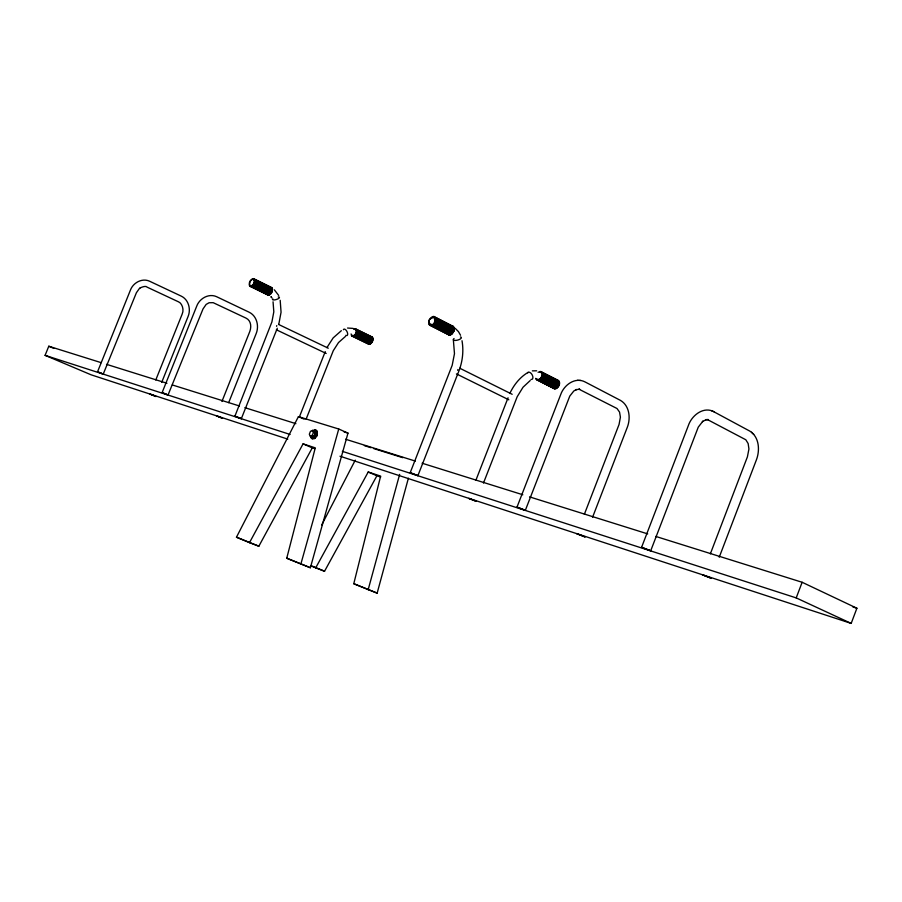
<?xml version="1.0" encoding="UTF-8"?>
<svg xmlns="http://www.w3.org/2000/svg" width="902" height="902" viewBox="0 0 902 902"><rect width="100%" height="100%" fill="white"/><g stroke="black" fill="none" stroke-linecap="round" stroke-linejoin="round"><path stroke-width="1.35" d="M552.723 387.048C555.44 392.404 562.307 383.778 558.439 380.599L540.715 371.523L538.077 372.289M535.72 378.355C538.652 384.128 546.014 373.778 540.715 371.523M454.236 330.087L453.356 326.468L433.896 316.489C430.062 316.455 427.108 322.217 429.634 325.194L449.128 335.093L451.755 334.247L453.886 331.271L454.236 330.087L435.463 320.447L435.486 318.248L433.896 316.489M351.081 333.92L351.814 336.029L368.704 344.271C371.883 344.282 374.206 339.513 372.244 337.021L355.377 328.723L353.99 328.959M352.378 336.299C355.636 336.401 358.387 330.617 355.377 328.723M272.009 290.816L271.897 288.561M249.831 286.238L268.176 295.191C271.355 294.977 273.644 290.23 271.852 287.614L253.518 278.594C250.35 278.865 248.073 283.589 249.831 286.238L250.373 286.498C253.541 286.238 255.83 281.503 254.06 278.853L253.518 278.594M408.403 478.195L377.149 593.133L353.776 583.718L380.644 476.121L368.219 472.005L315.7 567.865L310.852 565.847M286.746 558.225L315.272 447.854L303.072 443.863L249.493 542.643L236.471 537.197L298.427 416.623L338.746 429.014L347.98 433.118L310.367 567.741L286.746 558.225L310.367 567.741M368.163 589.716L399.642 474.373M300.84 564.122L338.746 429.014M278.808 324.179L281.063 312.227L280.184 300.287M453.469 331.181L453.774 330.166M429.634 325.194C432.532 326.513 434.933 322.916 435.463 320.447M339.975 456.209L851.184 623.406L856.9 608.23L802.137 582.275L655.754 536.419M851.184 623.406L796.207 597.902L802.137 582.275M719.232 557.222L756.361 459.975C760.059 450.402 759.36 437.075 749.844 431.133L713.144 411.38M710.348 553.851L747.408 456.852L748.931 448.97L748.141 443.525L745.819 439.77L707.382 419.531L708.307 419.577L705.635 419.768L706.469 419.509L702.376 421.64L702.895 421.178L698.261 427.165L650.703 550.795L641.593 547.288L688.373 425.53C691.676 415.506 703.425 406.035 713.989 411.74M584.372 514.264L619.054 424.481L620.407 417.164L619.539 412.079L617.002 408.505L578.892 389.157L579.682 389.19L575.758 389.743L576.423 389.495L573.819 391.006L569.793 396.068L525.347 510.329L517.004 507.104L560.706 394.557C563.964 385.053 575.149 376.653 585.105 381.963L620.576 400.454C629.607 405.787 630.825 418.348 627.273 427.368L592.535 517.353M475.94 480.135L508.051 397.782M483.472 483.055L517.196 396.722L523.036 387.229L530.229 380.52M462.016 340.73C463.775 350.844 462.625 361.398 458.915 370.947L417.908 475.636L410.884 473.043L410.207 472.671L452.184 365.31L454.473 353.685L453.368 339.828M312.904 436.185A2.311 1.353 -66.3 0 0 314.742 436.23L315.801 433.31L314.854 431.393L312.543 430.378L310.468 431.348L309.318 434.234L310.265 436.162L312.577 437.177L314.663 436.207A2.311 1.353 -66.3 0 0 315.835 433.467A2.311 1.353 -66.3 0 0 314.381 432.464M299.52 416.589L325.25 351.6M306.071 419.25L333.266 350.731L338.509 342.557L345.387 336.48M310.265 436.162L312.34 435.192L313.49 432.295L312.543 430.378M221.926 401.48L249.865 331.327C251.692 326.152 250.779 320.368 245.987 318.102L213.188 302.677L209.084 302.745L206.152 304.414L203.018 308.935L168.02 395.042L162.123 392.607L196.715 306.161C199.489 298.461 208.869 293.049 216.683 296.735L249.053 312.182C256.867 315.824 259.314 326.107 256.145 333.672L228.691 402.642M277.286 328.272L241.341 418.675L234.903 416.194L271.919 321.89L273.813 311.833L273.058 301.809M155.787 379.967L182.114 314.246C184.459 309.409 181.764 303.016 178.596 301.877L147.398 287.287C145.256 284.592 138.22 289.159 140.16 287.896M161.729 382.313L188.09 316.478C191.123 309.239 188.563 299.487 181.122 296.07L149.631 281.244C142.178 277.737 133.135 282.698 130.429 290.094L97.551 371.782L103.223 374.116L136.405 292.722L139.415 288.46M287.783 439.139L91.068 374.792L45.1 355.343L48.787 346.233L101.148 362.649M271.727 291.707L270.194 293.962L268.401 294.65L254.871 288.042M509.822 393.475C513.802 384.951 519.913 377.183 528.098 372.368M326.907 347.631L333.154 337.912L341.351 330.684M321.721 524.941L355.264 460.155M249.493 542.643L258.851 546.206L312.284 447.843L314.73 448.644M315.7 567.865L324.551 571.237L376.923 475.76L380.655 477M371.331 342.557L372.503 340.144L371.962 337.506L355.162 329.253L353.979 329.455M452.984 332.161L451.643 333.74M410.207 472.671L417.908 475.636M370.733 343.143L369.493 343.763M556.117 388.04L558.676 385.165L558.913 382.38M370.294 336.976L372.244 337.021M450.865 334.236L448.756 334.191M536.487 378.727C540.118 382.324 544.955 372.56 539.757 372.086M517.004 507.104L525.347 510.329M532.338 370.869L536.645 370.801M347.529 328.035L353.156 328.407M641.593 547.288L650.703 550.795M352.592 335.769C355.399 335.86 357.756 330.876 355.162 329.253M370.902 337.258L371.962 337.506M577.539 380.328L578.329 380.351M579.659 380.407L580.46 380.43M556.748 380.836L558.101 381.151M97.551 371.782L103.629 374.217M234.588 415.98L241.341 418.675M344.068 431.911L347.98 433.118M106.526 364.329L166.949 383.26M172.327 384.951L239.47 405.99M244.837 407.67L295.867 423.658M345.556 439.229L415.382 461.102M422.102 463.211L522.81 494.758M529.53 496.867L647.704 533.894M364.329 445.622L370.959 447.696M373.608 448.531L402.766 457.675M852.875 606.956L856.9 608.23M45.1 355.343L290.117 434.471M342.332 451.338L796.207 597.902M353.776 583.718L377.149 593.133M236.471 537.197L258.851 546.206M312.396 566.174L324.551 571.237M711.25 410.579L712.106 410.94M48.787 346.233L53.883 348.42M303.072 443.863L312.284 447.843M368.219 472.005L376.923 475.76M313.49 432.295L315.801 433.31M312.34 435.192L314.663 436.207M298.427 416.623L304.132 419.137M434.257 317.38C420.636 320.334 437.504 331.936 434.257 317.38L442.397 321.619M452.646 326.141L453.356 326.468M452.398 326.761L453.018 327.043M558.439 380.599L539.881 371.489M449.128 335.093L447.527 333.323M276.384 329.794L326.197 353.471M278.526 324.427L328.283 348.206M253.766 279.372L253.304 279.146C250.564 279.372 248.614 283.442 250.125 285.72L250.587 285.945C253.315 285.731 255.289 281.649 253.766 279.372L264.433 284.615M253.744 284.04L271.558 292.767M355.771 334.033L372.109 342.027M253.135 284.942L270.961 293.669M355.174 334.89L371.511 342.884M252.447 285.686L270.262 294.402M354.486 335.589L370.823 343.572M251.726 286.216L269.54 294.92M353.764 336.074L370.091 344.057M357.609 338.227L351.746 335.093M249.437 285.72L268.83 295.191M351.397 335.51L369.369 344.293M268.176 295.191L267.015 293.691M252.876 278.605L272.246 288.121M354.712 328.711L372.673 337.528M253.349 279.473L272.472 288.843M356.008 329.929L372.921 338.25M254.714 280.996L272.517 289.745M356.673 331.09L373 339.118M254.567 281.999L272.37 290.737M356.549 332.06L372.876 340.077M254.229 283.036L272.043 291.774M356.245 333.063L372.571 341.069M456.423 373.902L508.852 399.812M459.806 368.242L512.178 394.298M538.336 379.562L541.978 381.422M439.996 329.726L442.499 331M540.625 381.106L550.975 386.349M431.179 325.521L449.963 335.116M538.212 380.17L555.237 388.852M429.104 324.585L447.877 334.168M536.081 379.19L553.084 387.871M536.645 379.798L554.38 388.807M434.55 322.781L453.323 332.41M541.561 377.634L558.563 386.349M433.817 323.807L452.601 333.424M540.85 378.592L557.864 387.308M432.971 324.641L451.755 334.247M540.016 379.37L557.03 388.074M432.081 325.227L450.865 334.822M539.114 379.911L556.139 388.604M433.061 316.478L451.812 326.129M548.393 376.157L554.459 379.28M435.486 318.248L454.247 327.911M542.384 373.281L559.375 382.031M435.598 319.285L454.36 328.937M542.519 374.285L559.522 383.034M542.429 375.401L559.432 384.128M435.102 321.631L453.886 331.271M542.091 376.54L559.105 385.267M435.147 317.403L453.909 327.065M542.023 372.447L559.014 381.208M455.172 328.317L458.442 331.609L460.55 335.262M274.355 289.835L278.695 295.45M162.123 392.607L168.516 395.166M751.524 432.25L752.155 432.859M753.102 433.772L753.711 434.347M315.114 432.61L314.888 432.295A2.334 1.364 -66.3 0 0 314.2 432.081M276.767 325.599A2.909 1.601 -64.7 0 1 276.553 326.31M343.38 329.749A3.54 1.725 63.2 0 1 345.883 329.997A3.54 1.725 63.2 0 1 347.665 334.157A3.54 1.725 63.2 0 1 345.782 335.341M278.244 296.905A3.642 1.15 -17 0 1 278.819 298.337A3.642 1.15 -17 0 1 274.197 299.938A3.642 1.15 -17 0 1 272.81 298.776M457.912 369.516A3.315 2.086 -63.4 0 1 457.675 370.327M527.704 372.819A4.014 2.232 61 0 1 532.248 374.995A4.014 2.232 61 0 1 531.019 379.426M460.448 336.931A4.16 1.488 -15.2 0 1 460.189 339.051A4.16 1.488 -15.2 0 1 454.743 340.415A4.16 1.488 -15.2 0 1 454.056 338.521M315.249 433.039A2.334 1.364 -66.3 0 1 315.283 433.558M315.204 434.121A2.334 1.364 -66.3 0 1 314.426 435.722M314.031 436.106A2.334 1.364 -66.3 0 1 312.554 436.264M312.306 431.393A4.668 2.74 -66.3 0 1 316.715 431.494A4.668 2.74 -66.3 0 1 314.088 438.135A4.668 2.74 -66.3 0 1 310.592 435.722M312.881 431.652A4.668 2.74 -66.3 0 1 317.087 431.19M316.918 435.362A4.668 2.74 -66.3 0 1 315.711 437.425M314.933 438.192A4.668 2.74 -66.3 0 1 314.122 438.71M312.577 438.868A4.668 2.74 -66.3 0 1 311.167 435.982M314.403 431.911A2.943 1.725 -66.3 0 1 316.264 433.4A2.943 1.725 -66.3 0 1 314.527 436.963A2.943 1.725 -66.3 0 1 312.363 436.094M313.738 431.37A4.036 2.368 -66.3 0 1 316.985 432.667A4.036 2.368 -66.3 0 1 314.381 438.022A4.036 2.368 -66.3 0 1 311.596 435.79M314.347 432.43A2.943 1.725 -66.3 0 1 316.692 433.174M316.636 434.538A2.943 1.725 -66.3 0 1 315.644 436.557M315.159 437.042A2.943 1.725 -66.3 0 1 312.994 436.839M314.2 431.573A4.036 2.368 -66.3 0 1 317.177 431.844M317.03 435.452A4.036 2.368 -66.3 0 1 316.568 436.399M315.317 437.898A4.036 2.368 -66.3 0 1 312.103 436.872M468.882 498.411L476.346 501.343L468.882 498.411M576.987 533.77L584.992 536.915L576.987 533.77M702.579 574.845L711.216 578.25L702.579 574.845M150.239 394.163L156.046 396.508L150.239 394.163M216.401 415.799L222.467 418.269L216.401 415.799M271.671 297.649L271.107 296.814L271.671 297.649"/></g></svg>
